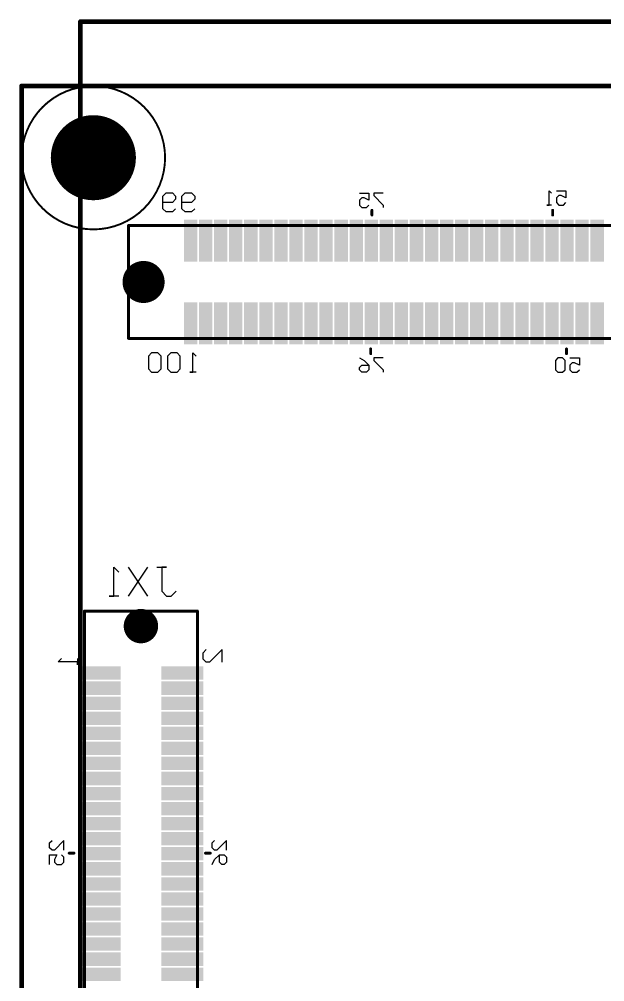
# Model space of a CAD drawing. Header units: millimetres. Extents: x 1.5 to 17.5, y 1 to 11.2.
# Drawn here: x 7.547 to 8.772, y 5.275 to 7.288 of the extents above; entities that cross this region are included whole.
import ezdxf

# ---------------------------------------------------------------- set-up
doc = ezdxf.new("R2010")
doc.units = ezdxf.units.MM
doc.header["$MEASUREMENT"] = 0
for name, color, linetype in [('BottomLayer', 5, 'Continuous'), ('BottomOverlay', 54, 'Continuous'), ('BottomPaste', 16, 'Continuous'), ('BottomSolder', 6, 'Continuous'), ('DrillDrawing', 1, 'Continuous'), ('InternalPlane1', 76, 'Continuous'), ('InternalPlane2', 16, 'Continuous'), ('Mechanical12', 56, 'Continuous'), ('Mechanical13', 56, 'Continuous'), ('Mechanical8', 56, 'Continuous'), ('MultiLayer', 9, 'Continuous'), ('PadHoleLayer', 156, 'Continuous'), ('TopLayer', 1, 'Continuous'), ('TopSolder', 216, 'Continuous')]:
    doc.layers.add(name, color=color, linetype=linetype)

# ---------------------------------------------------------------- blocks, each defined once
blk = doc.blocks.new('P___Z__SOM_B_10')
at = {"layer": 'BottomLayer'}
for points, const_width in [([(1.993, -2.87, 1), (2.008, -2.87, 1)], 0.015), ([(1.9835, -3.59, 1), (2.0065, -3.59, 1)], 0.023), ([(2.25, -3.85, 1), (1.95, -3.85, 1)], 0.004), ([(2.0575, -3.85, 1), (2.1425, -3.85, 1)], 0.085), ([(1.949, -3.85, 1), (1.951, -3.85, 1)], 0.002), ([(2.249, -3.85, 1), (2.251, -3.85, 1)], 0.002)]:
    blk.add_lwpolyline(points, format="xyb", close=True, dxfattribs=dict(at, const_width=const_width))
for points in [[(1.9539, -2.1517), (1.9539, -2.1317), (1.8739, -2.1517), (1.8739, -2.1317)], [(2.1271, -2.1517), (2.1271, -2.1317), (2.0471, -2.1517), (2.0471, -2.1317)], [(1.9539, -2.1832), (1.9539, -2.1632), (1.8739, -2.1832), (1.8739, -2.1632)], [(2.1271, -2.1832), (2.1271, -2.1632), (2.0471, -2.1832), (2.0471, -2.1632)], [(1.9539, -2.2147), (1.9539, -2.1947), (1.8739, -2.2147), (1.8739, -2.1947)], [(2.1271, -2.2147), (2.1271, -2.1947), (2.0471, -2.2147), (2.0471, -2.1947)], [(1.9539, -2.2462), (1.9539, -2.2262), (1.8739, -2.2462), (1.8739, -2.2262)], [(2.1271, -2.2462), (2.1271, -2.2262), (2.0471, -2.2462), (2.0471, -2.2262)], [(1.9539, -2.2777), (1.9539, -2.2577), (1.8739, -2.2777), (1.8739, -2.2577)], [(2.1271, -2.2777), (2.1271, -2.2577), (2.0471, -2.2777), (2.0471, -2.2577)], [(1.9539, -2.3092), (1.9539, -2.2892), (1.8739, -2.3092), (1.8739, -2.2892)], [(2.1271, -2.3092), (2.1271, -2.2892), (2.0471, -2.3092), (2.0471, -2.2892)], [(1.9539, -2.3407), (1.9539, -2.3207), (1.8739, -2.3407), (1.8739, -2.3207)], [(2.1271, -2.3407), (2.1271, -2.3207), (2.0471, -2.3407), (2.0471, -2.3207)], [(1.9539, -2.3722), (1.9539, -2.3522), (1.8739, -2.3722), (1.8739, -2.3522)], [(2.1271, -2.3722), (2.1271, -2.3522), (2.0471, -2.3722), (2.0471, -2.3522)], [(1.9539, -2.4037), (1.9539, -2.3837), (1.8739, -2.4037), (1.8739, -2.3837)], [(2.1271, -2.4037), (2.1271, -2.3837), (2.0471, -2.4037), (2.0471, -2.3837)], [(1.9539, -2.4352), (1.9539, -2.4152), (1.8739, -2.4352), (1.8739, -2.4152)], [(2.1271, -2.4352), (2.1271, -2.4152), (2.0471, -2.4352), (2.0471, -2.4152)], [(1.9539, -2.4667), (1.9539, -2.4467), (1.8739, -2.4667), (1.8739, -2.4467)], [(2.1271, -2.4667), (2.1271, -2.4467), (2.0471, -2.4667), (2.0471, -2.4467)], [(1.9539, -2.4982), (1.9539, -2.4782), (1.8739, -2.4982), (1.8739, -2.4782)], [(2.1271, -2.4982), (2.1271, -2.4782), (2.0471, -2.4982), (2.0471, -2.4782)], [(1.9539, -2.5297), (1.9539, -2.5097), (1.8739, -2.5297), (1.8739, -2.5097)], [(2.1271, -2.5297), (2.1271, -2.5097), (2.0471, -2.5297), (2.0471, -2.5097)], [(1.9539, -2.5612), (1.9539, -2.5412), (1.8739, -2.5612), (1.8739, -2.5412)], [(2.1271, -2.5612), (2.1271, -2.5412), (2.0471, -2.5612), (2.0471, -2.5412)], [(1.9539, -2.5927), (1.9539, -2.5727), (1.8739, -2.5927), (1.8739, -2.5727)], [(2.1271, -2.5927), (2.1271, -2.5727), (2.0471, -2.5927), (2.0471, -2.5727)], [(1.9539, -2.6242), (1.9539, -2.6042), (1.8739, -2.6242), (1.8739, -2.6042)], [(2.1271, -2.6242), (2.1271, -2.6042), (2.0471, -2.6242), (2.0471, -2.6042)], [(1.9539, -2.6557), (1.9539, -2.6357), (1.8739, -2.6557), (1.8739, -2.6357)], [(2.1271, -2.6557), (2.1271, -2.6357), (2.0471, -2.6557), (2.0471, -2.6357)], [(1.9539, -2.6872), (1.9539, -2.6672), (1.8739, -2.6872), (1.8739, -2.6672)], [(2.1271, -2.6872), (2.1271, -2.6672), (2.0471, -2.6872), (2.0471, -2.6672)], [(1.9539, -2.7187), (1.9539, -2.6987), (1.8739, -2.7187), (1.8739, -2.6987)], [(2.1271, -2.7187), (2.1271, -2.6987), (2.0471, -2.7187), (2.0471, -2.6987)], [(1.9539, -2.7502), (1.9539, -2.7302), (1.8739, -2.7502), (1.8739, -2.7302)], [(2.1271, -2.7502), (2.1271, -2.7302), (2.0471, -2.7502), (2.0471, -2.7302)], [(1.9539, -2.7817), (1.9539, -2.7617), (1.8739, -2.7817), (1.8739, -2.7617)], [(2.1271, -2.7817), (2.1271, -2.7617), (2.0471, -2.7817), (2.0471, -2.7617)], [(1.0363, -3.5434), (1.0563, -3.5434), (1.0363, -3.4634), (1.0563, -3.4634)], [(1.0678, -3.5434), (1.0878, -3.5434), (1.0678, -3.4634), (1.0878, -3.4634)], [(1.0993, -3.5434), (1.1193, -3.5434), (1.0993, -3.4634), (1.1193, -3.4634)], [(1.1307, -3.5434), (1.1507, -3.5434), (1.1307, -3.4634), (1.1507, -3.4634)], [(1.1622, -3.5434), (1.1822, -3.5434), (1.1622, -3.4634), (1.1822, -3.4634)], [(1.1937, -3.5434), (1.2137, -3.5434), (1.1937, -3.4634), (1.2137, -3.4634)], [(1.2252, -3.5434), (1.2452, -3.5434), (1.2252, -3.4634), (1.2452, -3.4634)], [(1.2567, -3.5434), (1.2767, -3.5434), (1.2567, -3.4634), (1.2767, -3.4634)], [(1.2882, -3.5434), (1.3082, -3.5434), (1.2882, -3.4634), (1.3082, -3.4634)], [(1.3197, -3.5434), (1.3397, -3.5434), (1.3197, -3.4634), (1.3397, -3.4634)], [(1.3512, -3.5434), (1.3712, -3.5434), (1.3512, -3.4634), (1.3712, -3.4634)], [(1.3827, -3.5434), (1.4027, -3.5434), (1.3827, -3.4634), (1.4027, -3.4634)], [(1.4142, -3.5434), (1.4342, -3.5434), (1.4142, -3.4634), (1.4342, -3.4634)], [(1.4457, -3.5434), (1.4657, -3.5434), (1.4457, -3.4634), (1.4657, -3.4634)], [(1.4772, -3.5434), (1.4972, -3.5434), (1.4772, -3.4634), (1.4972, -3.4634)], [(1.5087, -3.5434), (1.5287, -3.5434), (1.5087, -3.4634), (1.5287, -3.4634)], [(1.5402, -3.5434), (1.5602, -3.5434), (1.5402, -3.4634), (1.5602, -3.4634)], [(1.5717, -3.5434), (1.5917, -3.5434), (1.5717, -3.4634), (1.5917, -3.4634)], [(1.6032, -3.5434), (1.6232, -3.5434), (1.6032, -3.4634), (1.6232, -3.4634)], [(1.6347, -3.5434), (1.6547, -3.5434), (1.6347, -3.4634), (1.6547, -3.4634)], [(1.6662, -3.5434), (1.6862, -3.5434), (1.6662, -3.4634), (1.6862, -3.4634)], [(1.6977, -3.5434), (1.7177, -3.5434), (1.6977, -3.4634), (1.7177, -3.4634)], [(1.7292, -3.5434), (1.7492, -3.5434), (1.7292, -3.4634), (1.7492, -3.4634)], [(1.7607, -3.5434), (1.7807, -3.5434), (1.7607, -3.4634), (1.7807, -3.4634)], [(1.7922, -3.5434), (1.8122, -3.5434), (1.7922, -3.4634), (1.8122, -3.4634)], [(1.8237, -3.5434), (1.8437, -3.5434), (1.8237, -3.4634), (1.8437, -3.4634)], [(1.8552, -3.5434), (1.8752, -3.5434), (1.8552, -3.4634), (1.8752, -3.4634)], [(1.8867, -3.5434), (1.9067, -3.5434), (1.8867, -3.4634), (1.9067, -3.4634)], [(1.0363, -3.7166), (1.0563, -3.7166), (1.0363, -3.6366), (1.0563, -3.6366)], [(1.0678, -3.7166), (1.0878, -3.7166), (1.0678, -3.6366), (1.0878, -3.6366)], [(1.0993, -3.7166), (1.1193, -3.7166), (1.0993, -3.6366), (1.1193, -3.6366)], [(1.1307, -3.7166), (1.1507, -3.7166), (1.1307, -3.6366), (1.1507, -3.6366)], [(1.1622, -3.7166), (1.1822, -3.7166), (1.1622, -3.6366), (1.1822, -3.6366)], [(1.1937, -3.7166), (1.2137, -3.7166), (1.1937, -3.6366), (1.2137, -3.6366)], [(1.2252, -3.7166), (1.2452, -3.7166), (1.2252, -3.6366), (1.2452, -3.6366)], [(1.2567, -3.7166), (1.2767, -3.7166), (1.2567, -3.6366), (1.2767, -3.6366)], [(1.2882, -3.7166), (1.3082, -3.7166), (1.2882, -3.6366), (1.3082, -3.6366)], [(1.3197, -3.7166), (1.3397, -3.7166), (1.3197, -3.6366), (1.3397, -3.6366)], [(1.3512, -3.7166), (1.3712, -3.7166), (1.3512, -3.6366), (1.3712, -3.6366)], [(1.3827, -3.7166), (1.4027, -3.7166), (1.3827, -3.6366), (1.4027, -3.6366)], [(1.4142, -3.7166), (1.4342, -3.7166), (1.4142, -3.6366), (1.4342, -3.6366)], [(1.4457, -3.7166), (1.4657, -3.7166), (1.4457, -3.6366), (1.4657, -3.6366)], [(1.4772, -3.7166), (1.4972, -3.7166), (1.4772, -3.6366), (1.4972, -3.6366)], [(1.5087, -3.7166), (1.5287, -3.7166), (1.5087, -3.6366), (1.5287, -3.6366)], [(1.5402, -3.7166), (1.5602, -3.7166), (1.5402, -3.6366), (1.5602, -3.6366)], [(1.5717, -3.7166), (1.5917, -3.7166), (1.5717, -3.6366), (1.5917, -3.6366)], [(1.6032, -3.7166), (1.6232, -3.7166), (1.6032, -3.6366), (1.6232, -3.6366)], [(1.6347, -3.7166), (1.6547, -3.7166), (1.6347, -3.6366), (1.6547, -3.6366)], [(1.6662, -3.7166), (1.6862, -3.7166), (1.6662, -3.6366), (1.6862, -3.6366)], [(1.6977, -3.7166), (1.7177, -3.7166), (1.6977, -3.6366), (1.7177, -3.6366)], [(1.7292, -3.7166), (1.7492, -3.7166), (1.7292, -3.6366), (1.7492, -3.6366)], [(1.7607, -3.7166), (1.7807, -3.7166), (1.7607, -3.6366), (1.7807, -3.6366)], [(1.7922, -3.7166), (1.8122, -3.7166), (1.7922, -3.6366), (1.8122, -3.6366)], [(1.8237, -3.7166), (1.8437, -3.7166), (1.8237, -3.6366), (1.8437, -3.6366)], [(1.8552, -3.7166), (1.8752, -3.7166), (1.8552, -3.6366), (1.8752, -3.6366)], [(1.8867, -3.7166), (1.9067, -3.7166), (1.8867, -3.6366), (1.9067, -3.6366)]]:
    blk.add_solid(points, dxfattribs=at)
at = {"layer": 'BottomOverlay'}
for p, q in [((1.8215, -2.3764), (1.8265, -2.3714)), ((1.8265, -2.3714), (1.8315, -2.3714)), ((1.8315, -2.3714), (1.8365, -2.3764)), ((1.8515, -2.3714), (1.8465, -2.3814)), ((2.1665, -2.3714), (2.1615, -2.3764)), ((2.1765, -2.3714), (2.1665, -2.3714)), ((2.1815, -2.3764), (2.1765, -2.3714)), ((2.1915, -2.3714), (2.1915, -2.3914)), ((1.8215, -2.3864), (1.8215, -2.3764)), ((1.8265, -2.3914), (1.8215, -2.3864)), ((1.8365, -2.3914), (1.8265, -2.3914)), ((1.8365, -2.3764), (1.8365, -2.3914)), ((1.8465, -2.3814), (1.8365, -2.3914)), ((2.1615, -2.3764), (2.1615, -2.3864)), ((2.1615, -2.3864), (2.1665, -2.3914)), ((2.1765, -2.3914), (2.1815, -2.3814)), ((2.1915, -2.3914), (2.1765, -2.3914)), ((2.1815, -2.3814), (2.1815, -2.3764)), ((1.8215, -2.4014), (1.8215, -2.4214)), ((1.8215, -2.4214), (1.8415, -2.4014)), ((1.8415, -2.4014), (1.8465, -2.4014)), ((1.8465, -2.4014), (1.8515, -2.4064)), ((1.8515, -2.4164), (1.8465, -2.4214)), ((1.8515, -2.4064), (1.8515, -2.4164)), ((2.1615, -2.4014), (2.1615, -2.4214)), ((2.1615, -2.4214), (2.1815, -2.4014)), ((2.1815, -2.4014), (2.1865, -2.4014)), ((2.1865, -2.4014), (2.1915, -2.4064)), ((2.1915, -2.4164), (2.1865, -2.4214)), ((2.1915, -2.4064), (2.1915, -2.4164)), ((1.8305, -2.7943), (1.8305, -2.821)), ((1.8305, -2.821), (1.8572, -2.7943)), ((1.8572, -2.7943), (1.8638, -2.7943)), ((1.8638, -2.7943), (1.8705, -2.801)), ((2.1335, -2.802), (2.1335, -2.7887)), ((2.1335, -2.7887), (2.1335, -2.7953)), ((2.1335, -2.7953), (2.1735, -2.7953)), ((2.1735, -2.7953), (2.1668, -2.802)), ((1.8705, -2.8143), (1.8638, -2.821)), ((1.8705, -2.801), (1.8705, -2.8143)), ((1.937, -2.933), (1.927, -2.943)), ((1.947, -2.933), (1.937, -2.933)), ((1.957, -2.943), (1.947, -2.933)), ((1.987, -2.993), (2.027, -2.933)), ((2.027, -2.993), (1.987, -2.933)), ((2.047, -2.933), (2.067, -2.933)), ((2.067, -2.933), (2.057, -2.933)), ((2.057, -2.933), (2.057, -2.993)), ((1.957, -2.993), (1.957, -2.943)), ((1.967, -2.993), (1.947, -2.993)), ((1.947, -2.993), (1.957, -2.993)), ((2.057, -2.993), (2.047, -2.983)), ((1.0886, -3.401), (1.0836, -3.406)), ((1.0986, -3.401), (1.0886, -3.401)), ((1.1036, -3.406), (1.0986, -3.401)), ((1.1186, -3.401), (1.1136, -3.406)), ((1.1286, -3.401), (1.1186, -3.401)), ((1.1336, -3.406), (1.1286, -3.401)), ((1.4936, -3.406), (1.4936, -3.401)), ((1.5236, -3.406), (1.5286, -3.401)), ((1.5286, -3.401), (1.5386, -3.401)), ((1.5386, -3.401), (1.5436, -3.406)), ((1.885, -3.4015), (1.8983, -3.4015)), ((1.8983, -3.4015), (1.8917, -3.4015)), ((1.8917, -3.4015), (1.8917, -3.4415)), ((1.925, -3.4015), (1.9183, -3.4082)), ((1.9383, -3.4015), (1.925, -3.4015)), ((1.945, -3.4082), (1.9383, -3.4015)), ((1.965, -3.4015), (1.9583, -3.4082)), ((1.9783, -3.4015), (1.965, -3.4015)), ((1.985, -3.4082), (1.9783, -3.4015)), ((1.0836, -3.431), (1.0836, -3.416)), ((1.0836, -3.416), (1.0936, -3.421)), ((1.0936, -3.421), (1.0986, -3.421)), ((1.0986, -3.421), (1.1036, -3.416)), ((1.1036, -3.416), (1.1036, -3.406)), ((1.1136, -3.406), (1.1136, -3.426)), ((1.1336, -3.426), (1.1336, -3.406)), ((1.5136, -3.426), (1.4936, -3.406)), ((1.5236, -3.416), (1.5236, -3.406)), ((1.5336, -3.426), (1.5236, -3.416)), ((1.5386, -3.416), (1.5236, -3.416)), ((1.5436, -3.411), (1.5386, -3.416)), ((1.5436, -3.406), (1.5436, -3.411)), ((1.9183, -3.4082), (1.9183, -3.4348)), ((1.945, -3.4348), (1.945, -3.4082)), ((1.9583, -3.4082), (1.9583, -3.4348)), ((1.985, -3.4348), (1.985, -3.4082)), ((1.1036, -3.431), (1.0836, -3.431)), ((1.1136, -3.426), (1.1186, -3.431)), ((1.1186, -3.431), (1.1286, -3.431)), ((1.1286, -3.431), (1.1336, -3.426)), ((1.4936, -3.431), (1.5136, -3.431)), ((1.5136, -3.431), (1.5136, -3.426)), ((1.5436, -3.431), (1.5336, -3.426)), ((1.8917, -3.4415), (1.885, -3.4348)), ((1.9183, -3.4348), (1.925, -3.4415)), ((1.925, -3.4415), (1.9383, -3.4415)), ((1.9383, -3.4415), (1.945, -3.4348)), ((1.9583, -3.4348), (1.965, -3.4415)), ((1.965, -3.4415), (1.9783, -3.4415)), ((1.9783, -3.4415), (1.985, -3.4348)), ((1.888, -3.7432), (1.8947, -3.7365)), ((1.8947, -3.7365), (1.908, -3.7365)), ((1.908, -3.7365), (1.9147, -3.7432)), ((1.9147, -3.7432), (1.9147, -3.7698)), ((1.928, -3.7432), (1.9347, -3.7365)), ((1.9347, -3.7365), (1.948, -3.7365)), ((1.948, -3.7365), (1.9546, -3.7432)), ((1.9546, -3.7432), (1.9546, -3.7698)), ((1.1166, -3.751), (1.1116, -3.756)), ((1.1266, -3.751), (1.1166, -3.751)), ((1.1316, -3.756), (1.1266, -3.751)), ((1.1316, -3.766), (1.1316, -3.756)), ((1.1416, -3.751), (1.1516, -3.751)), ((1.1516, -3.751), (1.1466, -3.751)), ((1.1466, -3.751), (1.1466, -3.781)), ((1.4936, -3.751), (1.4936, -3.746)), ((1.5136, -3.771), (1.4936, -3.751)), ((1.5286, -3.746), (1.5236, -3.751)), ((1.5236, -3.776), (1.5236, -3.761)), ((1.5236, -3.761), (1.5336, -3.766)), ((1.5386, -3.746), (1.5286, -3.746)), ((1.5436, -3.751), (1.5386, -3.746)), ((1.5386, -3.766), (1.5436, -3.761)), ((1.5436, -3.761), (1.5436, -3.751)), ((1.888, -3.7632), (1.8947, -3.7565)), ((1.888, -3.7698), (1.888, -3.7632)), ((1.8947, -3.7565), (1.9147, -3.7565)), ((1.928, -3.7632), (1.9347, -3.7565)), ((1.928, -3.7698), (1.928, -3.7632)), ((1.9347, -3.7565), (1.9546, -3.7565)), ((1.1116, -3.781), (1.1116, -3.766)), ((1.1116, -3.766), (1.1216, -3.771)), ((1.1316, -3.781), (1.1116, -3.781)), ((1.1216, -3.771), (1.1266, -3.771)), ((1.1266, -3.771), (1.1316, -3.766)), ((1.1466, -3.781), (1.1416, -3.776)), ((1.4936, -3.776), (1.5136, -3.776)), ((1.5136, -3.776), (1.5136, -3.771)), ((1.5436, -3.776), (1.5236, -3.776)), ((1.5336, -3.766), (1.5386, -3.766)), ((1.8947, -3.7765), (1.888, -3.7698)), ((1.908, -3.7765), (1.8947, -3.7765)), ((1.9147, -3.7698), (1.908, -3.7765)), ((1.9347, -3.7765), (1.928, -3.7698)), ((1.948, -3.7765), (1.9347, -3.7765)), ((1.9546, -3.7698), (1.948, -3.7765))]:
    blk.add_line(p, q, dxfattribs=at)
for points, const_width in [([(2.25, 0), (2.25, -4)], 0.01), ([(1.8655, -2.395), (1.8555, -2.395)], 0.006), ([(2.1505, -2.395), (2.1405, -2.395)], 0.006), ([(1.8825, -2.789), (1.8825, -2.901)], 0.006), ([(2.1186, -2.79), (2.1186, -2.901)], 0.006), ([(2.1186, -2.901), (1.8825, -2.901)], 0.006), ([(1.1105, -3.44), (1.1105, -3.45)], 0.006), ([(1.52, -3.44), (1.52, -3.45)], 0.006), ([(2.0266, -3.472), (1.919, -3.472)], 0.006), ([(2.0266, -3.472), (2.0266, -3.7081)], 0.006), ([(2.0266, -3.7081), (1.92, -3.7081)], 0.006), ([(1.1394, -3.73), (1.1394, -3.74)], 0.006), ([(1.5174, -3.73), (1.5174, -3.74)], 0.006), ([(2.25, -4), (0, -4)], 0.01)]:
    blk.add_lwpolyline(points, dxfattribs=dict(at, const_width=const_width))
for points, const_width in [([(1.854, -2.395, 1), (1.857, -2.395, 1)], 0.003), ([(1.864, -2.395, 1), (1.867, -2.395, 1)], 0.003), ([(2.139, -2.395, 1), (2.142, -2.395, 1)], 0.003), ([(2.149, -2.395, 1), (2.152, -2.395, 1)], 0.003), ([(1.881, -2.789, 1), (1.884, -2.789, 1)], 0.003), ([(2.1171, -2.79, 1), (2.1201, -2.79, 1)], 0.003), ([(1.881, -2.901, 1), (1.884, -2.901, 1)], 0.003), ([(1.881, -2.901, 1), (1.884, -2.901, 1)], 0.003), ([(2.1171, -2.901, 1), (2.1201, -2.901, 1)], 0.003), ([(2.1171, -2.901, 1), (2.1201, -2.901, 1)], 0.003), ([(1.109, -3.44, 1), (1.112, -3.44, 1)], 0.003), ([(1.5185, -3.44, 1), (1.5215, -3.44, 1)], 0.003), ([(1.109, -3.45, 1), (1.112, -3.45, 1)], 0.003), ([(1.5185, -3.45, 1), (1.5215, -3.45, 1)], 0.003), ([(1.9175, -3.472, 1), (1.9205, -3.472, 1)], 0.003), ([(2.0251, -3.472, 1), (2.0281, -3.472, 1)], 0.003), ([(2.0251, -3.472, 1), (2.0281, -3.472, 1)], 0.003), ([(1.9185, -3.7081, 1), (1.9215, -3.7081, 1)], 0.003), ([(2.0251, -3.7081, 1), (2.0281, -3.7081, 1)], 0.003), ([(2.0251, -3.7081, 1), (2.0281, -3.7081, 1)], 0.003), ([(1.1379, -3.73, 1), (1.1409, -3.73, 1)], 0.003), ([(1.1379, -3.74, 1), (1.1409, -3.74, 1)], 0.003), ([(1.5159, -3.73, 1), (1.5189, -3.73, 1)], 0.003), ([(1.5159, -3.74, 1), (1.5189, -3.74, 1)], 0.003), ([(2.2475, -4, 1), (2.2525, -4, 1)], 0.005), ([(2.2475, -4, 1), (2.2525, -4, 1)], 0.005)]:
    blk.add_lwpolyline(points, format="xyb", close=True, dxfattribs=dict(at, const_width=const_width))
at = {"layer": 'BottomPaste'}
for points in [[(1.9539, -2.1517), (1.9539, -2.1317), (1.8739, -2.1517), (1.8739, -2.1317)], [(2.1271, -2.1517), (2.1271, -2.1317), (2.0471, -2.1517), (2.0471, -2.1317)], [(1.9539, -2.1832), (1.9539, -2.1632), (1.8739, -2.1832), (1.8739, -2.1632)], [(2.1271, -2.1832), (2.1271, -2.1632), (2.0471, -2.1832), (2.0471, -2.1632)], [(1.9539, -2.2147), (1.9539, -2.1947), (1.8739, -2.2147), (1.8739, -2.1947)], [(2.1271, -2.2147), (2.1271, -2.1947), (2.0471, -2.2147), (2.0471, -2.1947)], [(1.9539, -2.2462), (1.9539, -2.2262), (1.8739, -2.2462), (1.8739, -2.2262)], [(2.1271, -2.2462), (2.1271, -2.2262), (2.0471, -2.2462), (2.0471, -2.2262)], [(1.9539, -2.2777), (1.9539, -2.2577), (1.8739, -2.2777), (1.8739, -2.2577)], [(2.1271, -2.2777), (2.1271, -2.2577), (2.0471, -2.2777), (2.0471, -2.2577)], [(1.9539, -2.3092), (1.9539, -2.2892), (1.8739, -2.3092), (1.8739, -2.2892)], [(2.1271, -2.3092), (2.1271, -2.2892), (2.0471, -2.3092), (2.0471, -2.2892)], [(1.9539, -2.3407), (1.9539, -2.3207), (1.8739, -2.3407), (1.8739, -2.3207)], [(2.1271, -2.3407), (2.1271, -2.3207), (2.0471, -2.3407), (2.0471, -2.3207)], [(1.9539, -2.3722), (1.9539, -2.3522), (1.8739, -2.3722), (1.8739, -2.3522)], [(2.1271, -2.3722), (2.1271, -2.3522), (2.0471, -2.3722), (2.0471, -2.3522)], [(1.9539, -2.4037), (1.9539, -2.3837), (1.8739, -2.4037), (1.8739, -2.3837)], [(2.1271, -2.4037), (2.1271, -2.3837), (2.0471, -2.4037), (2.0471, -2.3837)], [(1.9539, -2.4352), (1.9539, -2.4152), (1.8739, -2.4352), (1.8739, -2.4152)], [(2.1271, -2.4352), (2.1271, -2.4152), (2.0471, -2.4352), (2.0471, -2.4152)], [(1.9539, -2.4667), (1.9539, -2.4467), (1.8739, -2.4667), (1.8739, -2.4467)], [(2.1271, -2.4667), (2.1271, -2.4467), (2.0471, -2.4667), (2.0471, -2.4467)], [(1.9539, -2.4982), (1.9539, -2.4782), (1.8739, -2.4982), (1.8739, -2.4782)], [(2.1271, -2.4982), (2.1271, -2.4782), (2.0471, -2.4982), (2.0471, -2.4782)], [(1.9539, -2.5297), (1.9539, -2.5097), (1.8739, -2.5297), (1.8739, -2.5097)], [(2.1271, -2.5297), (2.1271, -2.5097), (2.0471, -2.5297), (2.0471, -2.5097)], [(1.9539, -2.5612), (1.9539, -2.5412), (1.8739, -2.5612), (1.8739, -2.5412)], [(2.1271, -2.5612), (2.1271, -2.5412), (2.0471, -2.5612), (2.0471, -2.5412)], [(1.9539, -2.5927), (1.9539, -2.5727), (1.8739, -2.5927), (1.8739, -2.5727)], [(2.1271, -2.5927), (2.1271, -2.5727), (2.0471, -2.5927), (2.0471, -2.5727)], [(1.9539, -2.6242), (1.9539, -2.6042), (1.8739, -2.6242), (1.8739, -2.6042)], [(2.1271, -2.6242), (2.1271, -2.6042), (2.0471, -2.6242), (2.0471, -2.6042)], [(1.9539, -2.6557), (1.9539, -2.6357), (1.8739, -2.6557), (1.8739, -2.6357)], [(2.1271, -2.6557), (2.1271, -2.6357), (2.0471, -2.6557), (2.0471, -2.6357)], [(1.9539, -2.6872), (1.9539, -2.6672), (1.8739, -2.6872), (1.8739, -2.6672)], [(2.1271, -2.6872), (2.1271, -2.6672), (2.0471, -2.6872), (2.0471, -2.6672)], [(1.9539, -2.7187), (1.9539, -2.6987), (1.8739, -2.7187), (1.8739, -2.6987)], [(2.1271, -2.7187), (2.1271, -2.6987), (2.0471, -2.7187), (2.0471, -2.6987)], [(1.9539, -2.7502), (1.9539, -2.7302), (1.8739, -2.7502), (1.8739, -2.7302)], [(2.1271, -2.7502), (2.1271, -2.7302), (2.0471, -2.7502), (2.0471, -2.7302)], [(1.9539, -2.7817), (1.9539, -2.7617), (1.8739, -2.7817), (1.8739, -2.7617)], [(2.1271, -2.7817), (2.1271, -2.7617), (2.0471, -2.7817), (2.0471, -2.7617)], [(1.0363, -3.5434), (1.0563, -3.5434), (1.0363, -3.4634), (1.0563, -3.4634)], [(1.0678, -3.5434), (1.0878, -3.5434), (1.0678, -3.4634), (1.0878, -3.4634)], [(1.0993, -3.5434), (1.1193, -3.5434), (1.0993, -3.4634), (1.1193, -3.4634)], [(1.1307, -3.5434), (1.1507, -3.5434), (1.1307, -3.4634), (1.1507, -3.4634)], [(1.1622, -3.5434), (1.1822, -3.5434), (1.1622, -3.4634), (1.1822, -3.4634)], [(1.1937, -3.5434), (1.2137, -3.5434), (1.1937, -3.4634), (1.2137, -3.4634)], [(1.2252, -3.5434), (1.2452, -3.5434), (1.2252, -3.4634), (1.2452, -3.4634)], [(1.2567, -3.5434), (1.2767, -3.5434), (1.2567, -3.4634), (1.2767, -3.4634)], [(1.2882, -3.5434), (1.3082, -3.5434), (1.2882, -3.4634), (1.3082, -3.4634)], [(1.3197, -3.5434), (1.3397, -3.5434), (1.3197, -3.4634), (1.3397, -3.4634)], [(1.3512, -3.5434), (1.3712, -3.5434), (1.3512, -3.4634), (1.3712, -3.4634)], [(1.3827, -3.5434), (1.4027, -3.5434), (1.3827, -3.4634), (1.4027, -3.4634)], [(1.4142, -3.5434), (1.4342, -3.5434), (1.4142, -3.4634), (1.4342, -3.4634)], [(1.4457, -3.5434), (1.4657, -3.5434), (1.4457, -3.4634), (1.4657, -3.4634)], [(1.4772, -3.5434), (1.4972, -3.5434), (1.4772, -3.4634), (1.4972, -3.4634)], [(1.5087, -3.5434), (1.5287, -3.5434), (1.5087, -3.4634), (1.5287, -3.4634)], [(1.5402, -3.5434), (1.5602, -3.5434), (1.5402, -3.4634), (1.5602, -3.4634)], [(1.5717, -3.5434), (1.5917, -3.5434), (1.5717, -3.4634), (1.5917, -3.4634)], [(1.6032, -3.5434), (1.6232, -3.5434), (1.6032, -3.4634), (1.6232, -3.4634)], [(1.6347, -3.5434), (1.6547, -3.5434), (1.6347, -3.4634), (1.6547, -3.4634)], [(1.6662, -3.5434), (1.6862, -3.5434), (1.6662, -3.4634), (1.6862, -3.4634)], [(1.6977, -3.5434), (1.7177, -3.5434), (1.6977, -3.4634), (1.7177, -3.4634)], [(1.7292, -3.5434), (1.7492, -3.5434), (1.7292, -3.4634), (1.7492, -3.4634)], [(1.7607, -3.5434), (1.7807, -3.5434), (1.7607, -3.4634), (1.7807, -3.4634)], [(1.7922, -3.5434), (1.8122, -3.5434), (1.7922, -3.4634), (1.8122, -3.4634)], [(1.8237, -3.5434), (1.8437, -3.5434), (1.8237, -3.4634), (1.8437, -3.4634)], [(1.8552, -3.5434), (1.8752, -3.5434), (1.8552, -3.4634), (1.8752, -3.4634)], [(1.8867, -3.5434), (1.9067, -3.5434), (1.8867, -3.4634), (1.9067, -3.4634)], [(1.0363, -3.7166), (1.0563, -3.7166), (1.0363, -3.6366), (1.0563, -3.6366)], [(1.0678, -3.7166), (1.0878, -3.7166), (1.0678, -3.6366), (1.0878, -3.6366)], [(1.0993, -3.7166), (1.1193, -3.7166), (1.0993, -3.6366), (1.1193, -3.6366)], [(1.1307, -3.7166), (1.1507, -3.7166), (1.1307, -3.6366), (1.1507, -3.6366)], [(1.1622, -3.7166), (1.1822, -3.7166), (1.1622, -3.6366), (1.1822, -3.6366)], [(1.1937, -3.7166), (1.2137, -3.7166), (1.1937, -3.6366), (1.2137, -3.6366)], [(1.2252, -3.7166), (1.2452, -3.7166), (1.2252, -3.6366), (1.2452, -3.6366)], [(1.2567, -3.7166), (1.2767, -3.7166), (1.2567, -3.6366), (1.2767, -3.6366)], [(1.2882, -3.7166), (1.3082, -3.7166), (1.2882, -3.6366), (1.3082, -3.6366)], [(1.3197, -3.7166), (1.3397, -3.7166), (1.3197, -3.6366), (1.3397, -3.6366)], [(1.3512, -3.7166), (1.3712, -3.7166), (1.3512, -3.6366), (1.3712, -3.6366)], [(1.3827, -3.7166), (1.4027, -3.7166), (1.3827, -3.6366), (1.4027, -3.6366)], [(1.4142, -3.7166), (1.4342, -3.7166), (1.4142, -3.6366), (1.4342, -3.6366)], [(1.4457, -3.7166), (1.4657, -3.7166), (1.4457, -3.6366), (1.4657, -3.6366)], [(1.4772, -3.7166), (1.4972, -3.7166), (1.4772, -3.6366), (1.4972, -3.6366)], [(1.5087, -3.7166), (1.5287, -3.7166), (1.5087, -3.6366), (1.5287, -3.6366)], [(1.5402, -3.7166), (1.5602, -3.7166), (1.5402, -3.6366), (1.5602, -3.6366)], [(1.5717, -3.7166), (1.5917, -3.7166), (1.5717, -3.6366), (1.5917, -3.6366)], [(1.6032, -3.7166), (1.6232, -3.7166), (1.6032, -3.6366), (1.6232, -3.6366)], [(1.6347, -3.7166), (1.6547, -3.7166), (1.6347, -3.6366), (1.6547, -3.6366)], [(1.6662, -3.7166), (1.6862, -3.7166), (1.6662, -3.6366), (1.6862, -3.6366)], [(1.6977, -3.7166), (1.7177, -3.7166), (1.6977, -3.6366), (1.7177, -3.6366)], [(1.7292, -3.7166), (1.7492, -3.7166), (1.7292, -3.6366), (1.7492, -3.6366)], [(1.7607, -3.7166), (1.7807, -3.7166), (1.7607, -3.6366), (1.7807, -3.6366)], [(1.7922, -3.7166), (1.8122, -3.7166), (1.7922, -3.6366), (1.8122, -3.6366)], [(1.8237, -3.7166), (1.8437, -3.7166), (1.8237, -3.6366), (1.8437, -3.6366)], [(1.8552, -3.7166), (1.8752, -3.7166), (1.8552, -3.6366), (1.8752, -3.6366)], [(1.8867, -3.7166), (1.9067, -3.7166), (1.8867, -3.6366), (1.9067, -3.6366)]]:
    blk.add_solid(points, dxfattribs=at)
at = {"layer": 'BottomSolder'}
for points, const_width in [([(1.991, -2.87, 1), (2.01, -2.87, 1)], 0.019), ([(1.9815, -3.59, 1), (2.0085, -3.59, 1)], 0.027), ([(2.0555, -3.85, 1), (2.1445, -3.85, 1)], 0.089)]:
    blk.add_lwpolyline(points, format="xyb", close=True, dxfattribs=dict(at, const_width=const_width))
for points in [[(1.9579, -2.1557), (1.9579, -2.1277), (1.8699, -2.1557), (1.8699, -2.1277)], [(2.1311, -2.1557), (2.1311, -2.1277), (2.0431, -2.1557), (2.0431, -2.1277)], [(1.9579, -2.1872), (1.9579, -2.1592), (1.8699, -2.1872), (1.8699, -2.1592)], [(2.1311, -2.1872), (2.1311, -2.1592), (2.0431, -2.1872), (2.0431, -2.1592)], [(1.9579, -2.2187), (1.9579, -2.1907), (1.8699, -2.2187), (1.8699, -2.1907)], [(2.1311, -2.2187), (2.1311, -2.1907), (2.0431, -2.2187), (2.0431, -2.1907)], [(1.9579, -2.2502), (1.9579, -2.2222), (1.8699, -2.2502), (1.8699, -2.2222)], [(2.1311, -2.2502), (2.1311, -2.2222), (2.0431, -2.2502), (2.0431, -2.2222)], [(1.9579, -2.2817), (1.9579, -2.2537), (1.8699, -2.2817), (1.8699, -2.2537)], [(2.1311, -2.2817), (2.1311, -2.2537), (2.0431, -2.2817), (2.0431, -2.2537)], [(1.9579, -2.3132), (1.9579, -2.2852), (1.8699, -2.3132), (1.8699, -2.2852)], [(2.1311, -2.3132), (2.1311, -2.2852), (2.0431, -2.3132), (2.0431, -2.2852)], [(1.9579, -2.3447), (1.9579, -2.3167), (1.8699, -2.3447), (1.8699, -2.3167)], [(2.1311, -2.3447), (2.1311, -2.3167), (2.0431, -2.3447), (2.0431, -2.3167)], [(1.9579, -2.3762), (1.9579, -2.3482), (1.8699, -2.3762), (1.8699, -2.3482)], [(2.1311, -2.3762), (2.1311, -2.3482), (2.0431, -2.3762), (2.0431, -2.3482)], [(1.9579, -2.4077), (1.9579, -2.3797), (1.8699, -2.4077), (1.8699, -2.3797)], [(2.1311, -2.4077), (2.1311, -2.3797), (2.0431, -2.4077), (2.0431, -2.3797)], [(1.9579, -2.4392), (1.9579, -2.4112), (1.8699, -2.4392), (1.8699, -2.4112)], [(2.1311, -2.4392), (2.1311, -2.4112), (2.0431, -2.4392), (2.0431, -2.4112)], [(1.9579, -2.4707), (1.9579, -2.4427), (1.8699, -2.4707), (1.8699, -2.4427)], [(2.1311, -2.4707), (2.1311, -2.4427), (2.0431, -2.4707), (2.0431, -2.4427)], [(1.9579, -2.5022), (1.9579, -2.4742), (1.8699, -2.5022), (1.8699, -2.4742)], [(2.1311, -2.5022), (2.1311, -2.4742), (2.0431, -2.5022), (2.0431, -2.4742)], [(1.9579, -2.5337), (1.9579, -2.5057), (1.8699, -2.5337), (1.8699, -2.5057)], [(2.1311, -2.5337), (2.1311, -2.5057), (2.0431, -2.5337), (2.0431, -2.5057)], [(1.9579, -2.5652), (1.9579, -2.5372), (1.8699, -2.5652), (1.8699, -2.5372)], [(2.1311, -2.5652), (2.1311, -2.5372), (2.0431, -2.5652), (2.0431, -2.5372)], [(1.9579, -2.5967), (1.9579, -2.5687), (1.8699, -2.5967), (1.8699, -2.5687)], [(2.1311, -2.5967), (2.1311, -2.5687), (2.0431, -2.5967), (2.0431, -2.5687)], [(1.9579, -2.6282), (1.9579, -2.6002), (1.8699, -2.6282), (1.8699, -2.6002)], [(2.1311, -2.6282), (2.1311, -2.6002), (2.0431, -2.6282), (2.0431, -2.6002)], [(1.9579, -2.6597), (1.9579, -2.6317), (1.8699, -2.6597), (1.8699, -2.6317)], [(2.1311, -2.6597), (2.1311, -2.6317), (2.0431, -2.6597), (2.0431, -2.6317)], [(1.9579, -2.6912), (1.9579, -2.6632), (1.8699, -2.6912), (1.8699, -2.6632)], [(2.1311, -2.6912), (2.1311, -2.6632), (2.0431, -2.6912), (2.0431, -2.6632)], [(1.9579, -2.7227), (1.9579, -2.6947), (1.8699, -2.7227), (1.8699, -2.6947)], [(2.1311, -2.7227), (2.1311, -2.6947), (2.0431, -2.7227), (2.0431, -2.6947)], [(1.9579, -2.7542), (1.9579, -2.7262), (1.8699, -2.7542), (1.8699, -2.7262)], [(2.1311, -2.7542), (2.1311, -2.7262), (2.0431, -2.7542), (2.0431, -2.7262)], [(1.9579, -2.7857), (1.9579, -2.7577), (1.8699, -2.7857), (1.8699, -2.7577)], [(2.1311, -2.7857), (2.1311, -2.7577), (2.0431, -2.7857), (2.0431, -2.7577)], [(1.0323, -3.5474), (1.0603, -3.5474), (1.0323, -3.4594), (1.0603, -3.4594)], [(1.0638, -3.5474), (1.0918, -3.5474), (1.0638, -3.4594), (1.0918, -3.4594)], [(1.0953, -3.5474), (1.1233, -3.5474), (1.0953, -3.4594), (1.1233, -3.4594)], [(1.1267, -3.5474), (1.1547, -3.5474), (1.1267, -3.4594), (1.1547, -3.4594)], [(1.1582, -3.5474), (1.1862, -3.5474), (1.1582, -3.4594), (1.1862, -3.4594)], [(1.1897, -3.5474), (1.2177, -3.5474), (1.1897, -3.4594), (1.2177, -3.4594)], [(1.2212, -3.5474), (1.2492, -3.5474), (1.2212, -3.4594), (1.2492, -3.4594)], [(1.2527, -3.5474), (1.2807, -3.5474), (1.2527, -3.4594), (1.2807, -3.4594)], [(1.2842, -3.5474), (1.3122, -3.5474), (1.2842, -3.4594), (1.3122, -3.4594)], [(1.3157, -3.5474), (1.3437, -3.5474), (1.3157, -3.4594), (1.3437, -3.4594)], [(1.3472, -3.5474), (1.3752, -3.5474), (1.3472, -3.4594), (1.3752, -3.4594)], [(1.3787, -3.5474), (1.4067, -3.5474), (1.3787, -3.4594), (1.4067, -3.4594)], [(1.4102, -3.5474), (1.4382, -3.5474), (1.4102, -3.4594), (1.4382, -3.4594)], [(1.4417, -3.5474), (1.4697, -3.5474), (1.4417, -3.4594), (1.4697, -3.4594)], [(1.4732, -3.5474), (1.5012, -3.5474), (1.4732, -3.4594), (1.5012, -3.4594)], [(1.5047, -3.5474), (1.5327, -3.5474), (1.5047, -3.4594), (1.5327, -3.4594)], [(1.5362, -3.5474), (1.5642, -3.5474), (1.5362, -3.4594), (1.5642, -3.4594)], [(1.5677, -3.5474), (1.5957, -3.5474), (1.5677, -3.4594), (1.5957, -3.4594)], [(1.5992, -3.5474), (1.6272, -3.5474), (1.5992, -3.4594), (1.6272, -3.4594)], [(1.6307, -3.5474), (1.6587, -3.5474), (1.6307, -3.4594), (1.6587, -3.4594)], [(1.6622, -3.5474), (1.6902, -3.5474), (1.6622, -3.4594), (1.6902, -3.4594)], [(1.6937, -3.5474), (1.7217, -3.5474), (1.6937, -3.4594), (1.7217, -3.4594)], [(1.7252, -3.5474), (1.7532, -3.5474), (1.7252, -3.4594), (1.7532, -3.4594)], [(1.7567, -3.5474), (1.7847, -3.5474), (1.7567, -3.4594), (1.7847, -3.4594)], [(1.7882, -3.5474), (1.8162, -3.5474), (1.7882, -3.4594), (1.8162, -3.4594)], [(1.8197, -3.5474), (1.8477, -3.5474), (1.8197, -3.4594), (1.8477, -3.4594)], [(1.8512, -3.5474), (1.8792, -3.5474), (1.8512, -3.4594), (1.8792, -3.4594)], [(1.8827, -3.5474), (1.9107, -3.5474), (1.8827, -3.4594), (1.9107, -3.4594)], [(1.0323, -3.7206), (1.0603, -3.7206), (1.0323, -3.6326), (1.0603, -3.6326)], [(1.0638, -3.7206), (1.0918, -3.7206), (1.0638, -3.6326), (1.0918, -3.6326)], [(1.0953, -3.7206), (1.1233, -3.7206), (1.0953, -3.6326), (1.1233, -3.6326)], [(1.1267, -3.7206), (1.1547, -3.7206), (1.1267, -3.6326), (1.1547, -3.6326)], [(1.1582, -3.7206), (1.1862, -3.7206), (1.1582, -3.6326), (1.1862, -3.6326)], [(1.1897, -3.7206), (1.2177, -3.7206), (1.1897, -3.6326), (1.2177, -3.6326)], [(1.2212, -3.7206), (1.2492, -3.7206), (1.2212, -3.6326), (1.2492, -3.6326)], [(1.2527, -3.7206), (1.2807, -3.7206), (1.2527, -3.6326), (1.2807, -3.6326)], [(1.2842, -3.7206), (1.3122, -3.7206), (1.2842, -3.6326), (1.3122, -3.6326)], [(1.3157, -3.7206), (1.3437, -3.7206), (1.3157, -3.6326), (1.3437, -3.6326)], [(1.3472, -3.7206), (1.3752, -3.7206), (1.3472, -3.6326), (1.3752, -3.6326)], [(1.3787, -3.7206), (1.4067, -3.7206), (1.3787, -3.6326), (1.4067, -3.6326)], [(1.4102, -3.7206), (1.4382, -3.7206), (1.4102, -3.6326), (1.4382, -3.6326)], [(1.4417, -3.7206), (1.4697, -3.7206), (1.4417, -3.6326), (1.4697, -3.6326)], [(1.4732, -3.7206), (1.5012, -3.7206), (1.4732, -3.6326), (1.5012, -3.6326)], [(1.5047, -3.7206), (1.5327, -3.7206), (1.5047, -3.6326), (1.5327, -3.6326)], [(1.5362, -3.7206), (1.5642, -3.7206), (1.5362, -3.6326), (1.5642, -3.6326)], [(1.5677, -3.7206), (1.5957, -3.7206), (1.5677, -3.6326), (1.5957, -3.6326)], [(1.5992, -3.7206), (1.6272, -3.7206), (1.5992, -3.6326), (1.6272, -3.6326)], [(1.6307, -3.7206), (1.6587, -3.7206), (1.6307, -3.6326), (1.6587, -3.6326)], [(1.6622, -3.7206), (1.6902, -3.7206), (1.6622, -3.6326), (1.6902, -3.6326)], [(1.6937, -3.7206), (1.7217, -3.7206), (1.6937, -3.6326), (1.7217, -3.6326)], [(1.7252, -3.7206), (1.7532, -3.7206), (1.7252, -3.6326), (1.7532, -3.6326)], [(1.7567, -3.7206), (1.7847, -3.7206), (1.7567, -3.6326), (1.7847, -3.6326)], [(1.7882, -3.7206), (1.8162, -3.7206), (1.7882, -3.6326), (1.8162, -3.6326)], [(1.8197, -3.7206), (1.8477, -3.7206), (1.8197, -3.6326), (1.8477, -3.6326)], [(1.8512, -3.7206), (1.8792, -3.7206), (1.8512, -3.6326), (1.8792, -3.6326)], [(1.8827, -3.7206), (1.9107, -3.7206), (1.8827, -3.6326), (1.9107, -3.6326)]]:
    blk.add_solid(points, dxfattribs=at)
at = {"layer": 'InternalPlane1'}
for points, const_width in [([(1.9825, -2.87, 1), (2.0185, -2.87, 1)], 0.036), ([(1.973, -3.59, 1), (2.017, -3.59, 1)], 0.044), ([(2.0587, -3.85, 1), (2.1412, -3.85, 1)], 0.0825)]:
    blk.add_lwpolyline(points, format="xyb", close=True, dxfattribs=dict(at, const_width=const_width))
at = {"layer": 'InternalPlane2'}
for points, const_width in [([(1.9825, -2.87, 1), (2.0185, -2.87, 1)], 0.036), ([(1.973, -3.59, 1), (2.017, -3.59, 1)], 0.044), ([(2.0587, -3.85, 1), (2.1412, -3.85, 1)], 0.0825)]:
    blk.add_lwpolyline(points, format="xyb", close=True, dxfattribs=dict(at, const_width=const_width))
at = {"layer": 'Mechanical12', "const_width": 0.01}
for points in [[(2.0005, -2.86), (2.0005, -2.88)], [(2.0105, -2.87), (1.9905, -2.87)], [(1.995, -3.58), (1.995, -3.6)], [(2.005, -3.59), (1.985, -3.59)], [(2.11, -3.85), (2.09, -3.85)], [(2.1, -3.84), (2.1, -3.86)]]:
    blk.add_lwpolyline(points, dxfattribs=at)
at = {"layer": 'Mechanical12', "const_width": 0.005}
for points in [[(1.998, -2.86, 1), (2.003, -2.86, 1)], [(1.988, -2.87, 1), (1.993, -2.87, 1)], [(1.998, -2.88, 1), (2.003, -2.88, 1)], [(2.008, -2.87, 1), (2.013, -2.87, 1)], [(1.9925, -3.58, 1), (1.9975, -3.58, 1)], [(1.9825, -3.59, 1), (1.9875, -3.59, 1)], [(1.9925, -3.6, 1), (1.9975, -3.6, 1)], [(2.0025, -3.59, 1), (2.0075, -3.59, 1)], [(2.0875, -3.85, 1), (2.0925, -3.85, 1)], [(2.0975, -3.84, 1), (2.1025, -3.84, 1)], [(2.1075, -3.85, 1), (2.1125, -3.85, 1)], [(2.0975, -3.86, 1), (2.1025, -3.86, 1)]]:
    blk.add_lwpolyline(points, format="xyb", close=True, dxfattribs=at)
at = {"layer": 'Mechanical13', "const_width": 0.006}
for points in [[(1.8824, -1.0984), (1.8824, -2.9016)], [(2.1186, -1.0984), (2.1186, -2.9016)], [(2.1186, -2.9016), (1.8824, -2.9016)], [(2.0266, -3.4719), (0.2234, -3.4719)], [(2.0266, -3.4719), (2.0266, -3.7081)], [(2.0266, -3.7081), (0.2234, -3.7081)]]:
    blk.add_lwpolyline(points, dxfattribs=at)
at = {"layer": 'Mechanical13', "const_width": 0.003}
for points in [[(1.8809, -2.9016, 1), (1.8839, -2.9016, 1)], [(1.8809, -2.9016, 1), (1.8839, -2.9016, 1)], [(2.1171, -2.9016, 1), (2.1201, -2.9016, 1)], [(2.1171, -2.9016, 1), (2.1201, -2.9016, 1)], [(2.0251, -3.4719, 1), (2.0281, -3.4719, 1)], [(2.0251, -3.4719, 1), (2.0281, -3.4719, 1)], [(2.0251, -3.7081, 1), (2.0281, -3.7081, 1)], [(2.0251, -3.7081, 1), (2.0281, -3.7081, 1)]]:
    blk.add_lwpolyline(points, format="xyb", close=True, dxfattribs=at)
at = {"layer": 'MultiLayer'}
for points, const_width in [([(1.993, -2.87, 1), (2.008, -2.87, 1)], 0.015), ([(1.9835, -3.59, 1), (2.0065, -3.59, 1)], 0.023), ([(2.0575, -3.85, 1), (2.1425, -3.85, 1)], 0.085)]:
    blk.add_lwpolyline(points, format="xyb", close=True, dxfattribs=dict(at, const_width=const_width))
at = {"layer": 'PadHoleLayer'}
for points, const_width in [([(1.9925, -2.87, 1), (2.0085, -2.87, 1)], 0.016), ([(1.983, -3.59, 1), (2.007, -3.59, 1)], 0.024), ([(2.0688, -3.85, 1), (2.1313, -3.85, 1)], 0.0625)]:
    blk.add_lwpolyline(points, format="xyb", close=True, dxfattribs=dict(at, const_width=const_width))
at = {"layer": 'TopLayer'}
for points, const_width in [([(1.993, -2.87, 1), (2.008, -2.87, 1)], 0.015), ([(1.9835, -3.59, 1), (2.0065, -3.59, 1)], 0.023), ([(2.25, -3.85, 1), (1.95, -3.85, 1)], 0.004), ([(2.0575, -3.85, 1), (2.1425, -3.85, 1)], 0.085), ([(1.949, -3.85, 1), (1.951, -3.85, 1)], 0.002), ([(2.249, -3.85, 1), (2.251, -3.85, 1)], 0.002)]:
    blk.add_lwpolyline(points, format="xyb", close=True, dxfattribs=dict(at, const_width=const_width))
at = {"layer": 'TopSolder'}
for points, const_width in [([(1.991, -2.87, 1), (2.01, -2.87, 1)], 0.019), ([(1.9815, -3.59, 1), (2.0085, -3.59, 1)], 0.027), ([(2.0555, -3.85, 1), (2.1445, -3.85, 1)], 0.089)]:
    blk.add_lwpolyline(points, format="xyb", close=True, dxfattribs=dict(at, const_width=const_width))

msp = doc.modelspace()

# ---------------------------------------------------------------- linework, layer by layer
at = {"layer": 'DrillDrawing', "const_width": 0.002}
for points in [[(7.6921, 7.0088), (7.7121, 7.0088)], [(7.6921, 7.0088), (7.7021, 6.9888)], [(7.7021, 6.9888), (7.7121, 7.0088)], [(7.7971, 6.7488), (7.8171, 6.7488)], [(7.7971, 6.7288), (7.7971, 6.7488)], [(7.8171, 6.7288), (7.8171, 6.7488)], [(7.7971, 6.7288), (7.8171, 6.7288)]]:
    msp.add_lwpolyline(points, dxfattribs=at)
at = {"layer": 'DrillDrawing'}
for points, const_width in [([(7.6916, 7.0088, 1), (7.6926, 7.0088, 1)], 0.001), ([(7.6916, 7.0088, 1), (7.6926, 7.0088, 1)], 0.001), ([(7.7116, 7.0088, 1), (7.7126, 7.0088, 1)], 0.001), ([(7.7116, 7.0088, 1), (7.7126, 7.0088, 1)], 0.001), ([(7.7016, 6.9888, 1), (7.7026, 6.9888, 1)], 0.001), ([(7.7016, 6.9888, 1), (7.7026, 6.9888, 1)], 0.001), ([(7.7966, 6.7488, 1), (7.7976, 6.7488, 1)], 0.001), ([(7.7966, 6.7488, 1), (7.7976, 6.7488, 1)], 0.001), ([(7.8166, 6.7488, 1), (7.8176, 6.7488, 1)], 0.001), ([(7.8166, 6.7488, 1), (7.8176, 6.7488, 1)], 0.001), ([(7.7966, 6.7288, 1), (7.7976, 6.7288, 1)], 0.001), ([(7.7966, 6.7288, 1), (7.7976, 6.7288, 1)], 0.001), ([(7.8166, 6.7288, 1), (7.8176, 6.7288, 1)], 0.001), ([(7.8166, 6.7288, 1), (7.8176, 6.7288, 1)], 0.001), ([(7.8116, 6.0188, 1), (7.7916, 6.0188, 1)], 0.002), ([(7.7911, 6.0188, 1), (7.7921, 6.0188, 1)], 0.001), ([(7.8111, 6.0188, 1), (7.8121, 6.0188, 1)], 0.001)]:
    msp.add_lwpolyline(points, format="xyb", close=True, dxfattribs=dict(at, const_width=const_width))
at = {"layer": 'Mechanical8', "const_width": 0.01}
for points in [[(7.675, 7.2833), (7.6752, 7.2835)], [(7.675, 3.59), (7.675, 7.2833)], [(7.6752, 7.2835), (14.1709, 7.2835)]]:
    msp.add_lwpolyline(points, dxfattribs=at)
at = {"layer": 'Mechanical8', "const_width": 0.005}
for points in [[(7.6725, 7.2833, 1), (7.6775, 7.2833, 1)], [(7.6725, 7.2833, 1), (7.6775, 7.2833, 1)], [(7.6727, 7.2835, 1), (7.6777, 7.2835, 1)], [(7.6727, 7.2835, 1), (7.6777, 7.2835, 1)]]:
    msp.add_lwpolyline(points, format="xyb", close=True, dxfattribs=at)

# ---------------------------------------------------------------- block references
at = {"rotation": 180}
msp.add_blockref('P___Z__SOM_B_10', (9.8021, 3.1488), dxfattribs=at)

doc.saveas('drawing.dxf')
